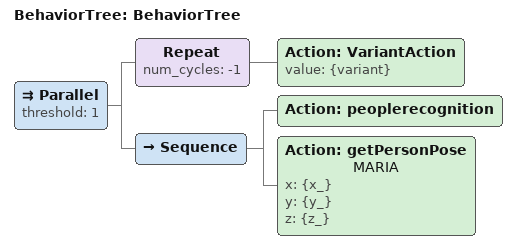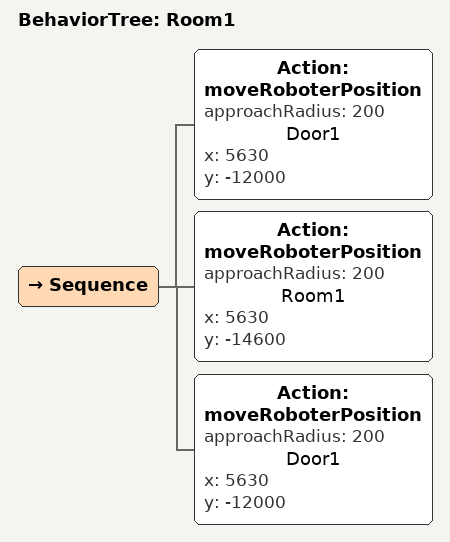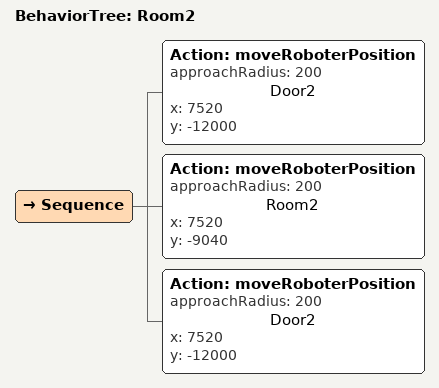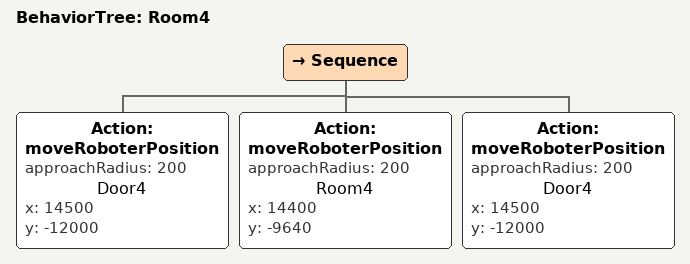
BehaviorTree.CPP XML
<?xml version="1.0"?>
<root main_tree_to_execute="BehaviorTree">
    <BehaviorTree ID="BehaviorTree">
        <Parallel threshold="1">
            <Repeat num_cycles="-1">
                <Action ID="VariantAction" value="{variant}"/>
            </Repeat>
            <Sequence>
                <Action ID="peoplerecognition"/>
                <Action ID="getPersonPose" name="MARIA" x="{x_}" y="{y_}" z="{z_}"/>
            </Sequence>
        </Parallel>
    </BehaviorTree>
    <BehaviorTree ID="Room1">
        <Sequence>
            <Action ID="moveRoboterPosition" approachRadius="200" name="Door1" x="5630" y="-12000"/>
            <Action ID="moveRoboterPosition" approachRadius="200" name="Room1" x="5630" y="-14600"/>
            <Action ID="moveRoboterPosition" approachRadius="200" name="Door1" x="5630" y="-12000"/>
        </Sequence>
    </BehaviorTree>
    <BehaviorTree ID="Room2">
        <Sequence>
            <Action ID="moveRoboterPosition" approachRadius="200" name="Door2" x="7520" y="-12000"/>
            <Action ID="moveRoboterPosition" approachRadius="200" name="Room2" x="7520" y="-9040"/>
            <Action ID="moveRoboterPosition" approachRadius="200" name="Door2" x="7520" y="-12000"/>
        </Sequence>
    </BehaviorTree>
    <BehaviorTree ID="Room4">
        <Sequence>
            <Action ID="moveRoboterPosition" approachRadius="200" name="Door4" x="14500" y="-12000"/>
            <Action ID="moveRoboterPosition" approachRadius="200" name="Room4" x="14400" y="-9640"/>
            <Action ID="moveRoboterPosition" approachRadius="200" name="Door4" x="14500" y="-12000"/>
        </Sequence>
    </BehaviorTree>
</root>
